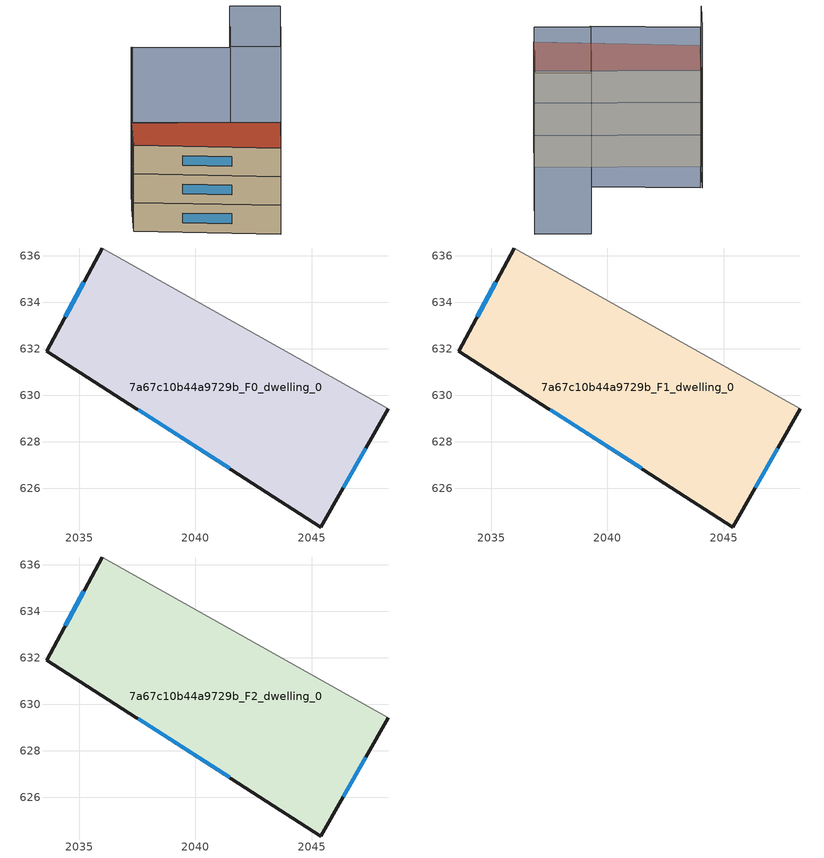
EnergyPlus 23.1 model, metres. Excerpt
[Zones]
7a67c10b44a9729b_F0_dwelling_0
 floor ground (EU_floor_Construction): 2048.28,629.41 2045.39,624.33 2033.61,631.89 2035.98,636.33 z0
 wall outside (EU_wall_Construction): 2035.98,636.33 2033.61,631.89 2045.39,624.33 2048.28,629.41 z0:3
 wall adiabatic (EU_wall_Construction): 2048.28,629.41 2035.98,636.33 z0:3
 window (EU_Window_Construction): 2046.36,626.02 2047.32,627.71 / 2037.54,629.37 2041.47,626.85 / 2035.19,634.85 2034.4,633.37 z1:2
7a67c10b44a9729b_F1_dwelling_0
 floor to 7a67c10b44a9729b_F0_dwelling_0 (EU_floor_Construction): 2048.28,629.41 2045.39,624.33 2033.61,631.89 2035.98,636.33 z3
 wall outside (EU_wall_Construction): 2035.98,636.33 2033.61,631.89 2045.39,624.33 2048.28,629.41 z3:6
 wall adiabatic (EU_wall_Construction): 2048.28,629.41 2035.98,636.33 z3:6
 window (EU_Window_Construction): 2046.36,626.02 2047.32,627.71 / 2037.54,629.37 2041.47,626.85 / 2035.19,634.85 2034.4,633.37 z4:5
7a67c10b44a9729b_F2_dwelling_0
 floor to 7a67c10b44a9729b_F1_dwelling_0 (EU_floor_Construction): 2048.28,629.41 2045.39,624.33 2033.61,631.89 2035.98,636.33 z6
 wall outside (EU_wall_Construction): 2035.98,636.33 2033.61,631.89 2045.39,624.33 2048.28,629.41 z6:9
 wall adiabatic (EU_wall_Construction): 2048.28,629.41 2035.98,636.33 z6:9
 window (EU_Window_Construction): 2046.36,626.02 2047.32,627.71 / 2037.54,629.37 2041.47,626.85 / 2035.19,634.85 2034.4,633.37 z7:8
 roof outside (EU_roof_Construction): 2045.39,624.33 2048.28,629.41 2035.98,636.33 2033.61,631.89 z9
shading: 2035.98,636.33 2038.04,639.97 / 2046.1,635.09 2038.15,639.91 / 2050.34,632.92 2046.19,635.3 / 2046.19,635.3 2050.74,643.23 / 2050.74,643.23 2054.89,640.85 / 2054.89,640.85 2050.34,632.92 z0:15
[Building]
EU S2 Campaign: North Axis=0; Terrain=City; Solar Distribution=FullExterior
[Site:Location]
Bologna: Latitude=44.5; Longitude=11.25; Time Zone=1; Elevation=37
[SizingPeriod:WeatherFileDays]
AnnualSizingPeriod: Begin Month=1; Begin Day of Month=1; End Month=12; End Day of Month=31; Day of Week for Start Day=Monday; Use Weather File Daylight Saving Period=No; Use Weather File Rain and Snow Indicators=No
[MATERIAL]
EU_InternalMass_Material: Roughness=MediumRough; Thickness=0.1; Conductivity=1; Density=1800; Specific Heat=900; Thermal Absorptance=0.9; Solar Absorptance=0.7; Visible Absorptance=0.7
[MATERIAL:NOMASS] Roughness=MediumRough; Thermal Absorptance=0.9; Solar Absorptance=0.7; Visible Absorptance=0.7
Name | Thermal Resistance
EU_wall_NoMass | 0.937881
EU_roof_NoMass | 0.548572
EU_floor_NoMass | 0.71348
[WINDOWMATERIAL:SIMPLEGLAZINGSYSTEM]
EU_Window_SimpleGlazing: UFactor=4.25633; Solar Heat Gain Coefficient=0.85; Visible Transmittance=0.85
[CONSTRUCTION]
EU_wall_Construction: EU_wall_NoMass
EU_roof_Construction: EU_roof_NoMass
EU_floor_Construction: EU_floor_NoMass
EU_Window_Construction: EU_Window_SimpleGlazing
EU_InternalMass_Construction: EU_InternalMass_Material
[ZONE] Type=1; Multiplier=1; Ceiling Height=autocalculate; Floor Area=autocalculate; Part of Total Floor Area=Yes
Name | Volume
7a67c10b44a9729b_F0_dwelling_0 | 229.056
7a67c10b44a9729b_F1_dwelling_0; 7a67c10b44a9729b_F2_dwelling_0 | 229.055
[INTERNALMASS] Construction=EU_InternalMass_Construction; Surface Area=76.3516
Name | Zone or ZoneList
7a67c10b44a9729b_F0_dwelling_0_EU_InternalMass | 7a67c10b44a9729b_F0_dwelling_0
7a67c10b44a9729b_F1_dwelling_0_EU_InternalMass | 7a67c10b44a9729b_F1_dwelling_0
7a67c10b44a9729b_F2_dwelling_0_EU_InternalMass | 7a67c10b44a9729b_F2_dwelling_0
[OTHEREQUIPMENT] Fuel Type=Electricity; Design Level Calculation Method=Watts/Area; Power per Zone Floor Area=1; Fraction Latent=0; Fraction Radiant=0; Fraction Lost=0; Carbon Dioxide Generation Rate=0; EndUse Subcategory=EU_Step8_InternalGains
Name | Zone or ZoneList or Space or SpaceList | Schedule
EU_Step8_InternalGain_7a67c10b44a9729b_F0_dwelling_0_f000 | 7a67c10b44a9729b_F0_dwelling_0 | EU_Step8_GainSchedule_7a67c10b44a9729b_F0_dwelling_0_f000
EU_Step8_InternalGain_7a67c10b44a9729b_F1_dwelling_0_f000 | 7a67c10b44a9729b_F1_dwelling_0 | EU_Step8_GainSchedule_7a67c10b44a9729b_F1_dwelling_0_f000
EU_Step8_InternalGain_7a67c10b44a9729b_F2_dwelling_0_f000 | 7a67c10b44a9729b_F2_dwelling_0 | EU_Step8_GainSchedule_7a67c10b44a9729b_F2_dwelling_0_f000
[ZONEVENTILATION:DESIGNFLOWRATE] Schedule=EU_AlwaysOn; Design Flow Rate Calculation Method=AirChanges/Hour; Air Changes per Hour=0.687892; Ventilation Type=Natural; Fan Pressure Rise=0; Fan Total Efficiency=1; Constant Term Coefficient=1; Temperature Term Coefficient=0; Velocity Term Coefficient=0; Velocity Squared Term Coefficient=0; Minimum Indoor Temperature=-100; Maximum Indoor Temperature=100; Delta Temperature=-100; Minimum Outdoor Temperature=-100; Maximum Outdoor Temperature=100; Maximum Wind Speed=40
Name | Zone or ZoneList or Space or SpaceList
EU_ConstantAir_7a67c10b44a9729b_F0_dwelling_0 | 7a67c10b44a9729b_F0_dwelling_0
EU_ConstantAir_7a67c10b44a9729b_F1_dwelling_0 | 7a67c10b44a9729b_F1_dwelling_0
EU_ConstantAir_7a67c10b44a9729b_F2_dwelling_0 | 7a67c10b44a9729b_F2_dwelling_0
[HVACTEMPLATE:THERMOSTAT] Constant Heating Setpoint=20; Constant Cooling Setpoint=50
EU_HeatOnly_7a67c10b44a9729b_F0_dwelling_0; EU_HeatOnly_7a67c10b44a9729b_F1_dwelling_0; EU_HeatOnly_7a67c10b44a9729b_F2_dwelling_0
[HVACTEMPLATE:ZONE:IDEALLOADSAIRSYSTEM] System Availability Schedule=EU_AlwaysOn; Maximum Heating Supply Air Temperature=50; Minimum Cooling Supply Air Temperature=13; Maximum Heating Supply Air Humidity Ratio=0.0156; Minimum Cooling Supply Air Humidity Ratio=0.0077; Heating Limit=NoLimit; Cooling Limit=NoLimit; Heating Availability Schedule=EU_AlwaysOn; Cooling Availability Schedule=EU_CoolingOff; Dehumidification Control Type=ConstantSensibleHeatRatio; Cooling Sensible Heat Ratio=0.7; Dehumidification Setpoint=60; Humidification Control Type=None; Humidification Setpoint=30; Outdoor Air Method=None; Outdoor Air Flow Rate per Person=0.00944; Outdoor Air Flow Rate per Zone Floor Area=0; Outdoor Air Flow Rate per Zone=0; Demand Controlled Ventilation Type=None; Outdoor Air Economizer Type=NoEconomizer; Heat Recovery Type=None; Sensible Heat Recovery Effectiveness=0.7; Latent Heat Recovery Effectiveness=0.65
Name | Template Thermostat
7a67c10b44a9729b_F0_dwelling_0 | EU_HeatOnly_7a67c10b44a9729b_F0_dwelling_0
7a67c10b44a9729b_F1_dwelling_0 | EU_HeatOnly_7a67c10b44a9729b_F1_dwelling_0
7a67c10b44a9729b_F2_dwelling_0 | EU_HeatOnly_7a67c10b44a9729b_F2_dwelling_0
[SIZING:ZONE] Zone Cooling Design Supply Air Temperature Input Method=SupplyAirTemperature; Zone Cooling Design Supply Air Temperature=13; Zone Heating Design Supply Air Temperature Input Method=SupplyAirTemperature; Zone Heating Design Supply Air Temperature=50; Zone Cooling Design Supply Air Humidity Ratio=0.008; Zone Heating Design Supply Air Humidity Ratio=0.008; Cooling Design Air Flow Method=DesignDay; Cooling Design Air Flow Rate=0; Cooling Minimum Air Flow per Zone Floor Area=0.000762; Cooling Minimum Air Flow=0; Cooling Minimum Air Flow Fraction=0.2; Heating Design Air Flow Method=DesignDay; Heating Design Air Flow Rate=0; Heating Maximum Air Flow per Zone Floor Area=0.002032; Heating Maximum Air Flow=0.141576; Heating Maximum Air Flow Fraction=0.3; Account for Dedicated Outdoor Air System=No; Dedicated Outdoor Air System Control Strategy=NeutralSupplyAir; Dedicated Outdoor Air Low Setpoint Temperature for Design=autosize; Dedicated Outdoor Air High Setpoint Temperature for Design=autosize; Zone Load Sizing Method=Sensible Load Only No Latent Load; Zone Latent Cooling Design Supply Air Humidity Ratio Input Method=HumidityRatioDifference; Zone Cooling Design Supply Air Humidity Ratio Difference=0.005; Zone Latent Heating Design Supply Air Humidity Ratio Input Method=HumidityRatioDifference; Zone Humidification Design Supply Air Humidity Ratio Difference=0.005
7a67c10b44a9729b_F0_dwelling_0; 7a67c10b44a9729b_F1_dwelling_0; 7a67c10b44a9729b_F2_dwelling_0
[SCHEDULE:CONSTANT]
Name | Hourly Value
EU_AlwaysOn | 1
EU_CoolingOff | 0
[SCHEDULE:FILE] Column Number=1; Rows to Skip at Top=0; Number of Hours of Data=8760; Column Separator=Comma; Interpolate to Timestep=No; Minutes per Item=60; Adjust Schedule for Daylight Savings=Yes
Name | File
EU_Step8_GainSchedule_7a67c10b44a9729b_F0_dwelling_0_f000 | ../../schedules/7a67c10b44a9729b/7a67c10b44a9729b_F0_dwelling_0_f000_gain.csv
EU_Step8_GainSchedule_7a67c10b44a9729b_F1_dwelling_0_f000 | ../../schedules/7a67c10b44a9729b/7a67c10b44a9729b_F1_dwelling_0_f000_gain.csv
EU_Step8_GainSchedule_7a67c10b44a9729b_F2_dwelling_0_f000 | ../../schedules/7a67c10b44a9729b/7a67c10b44a9729b_F2_dwelling_0_f000_gain.csv
